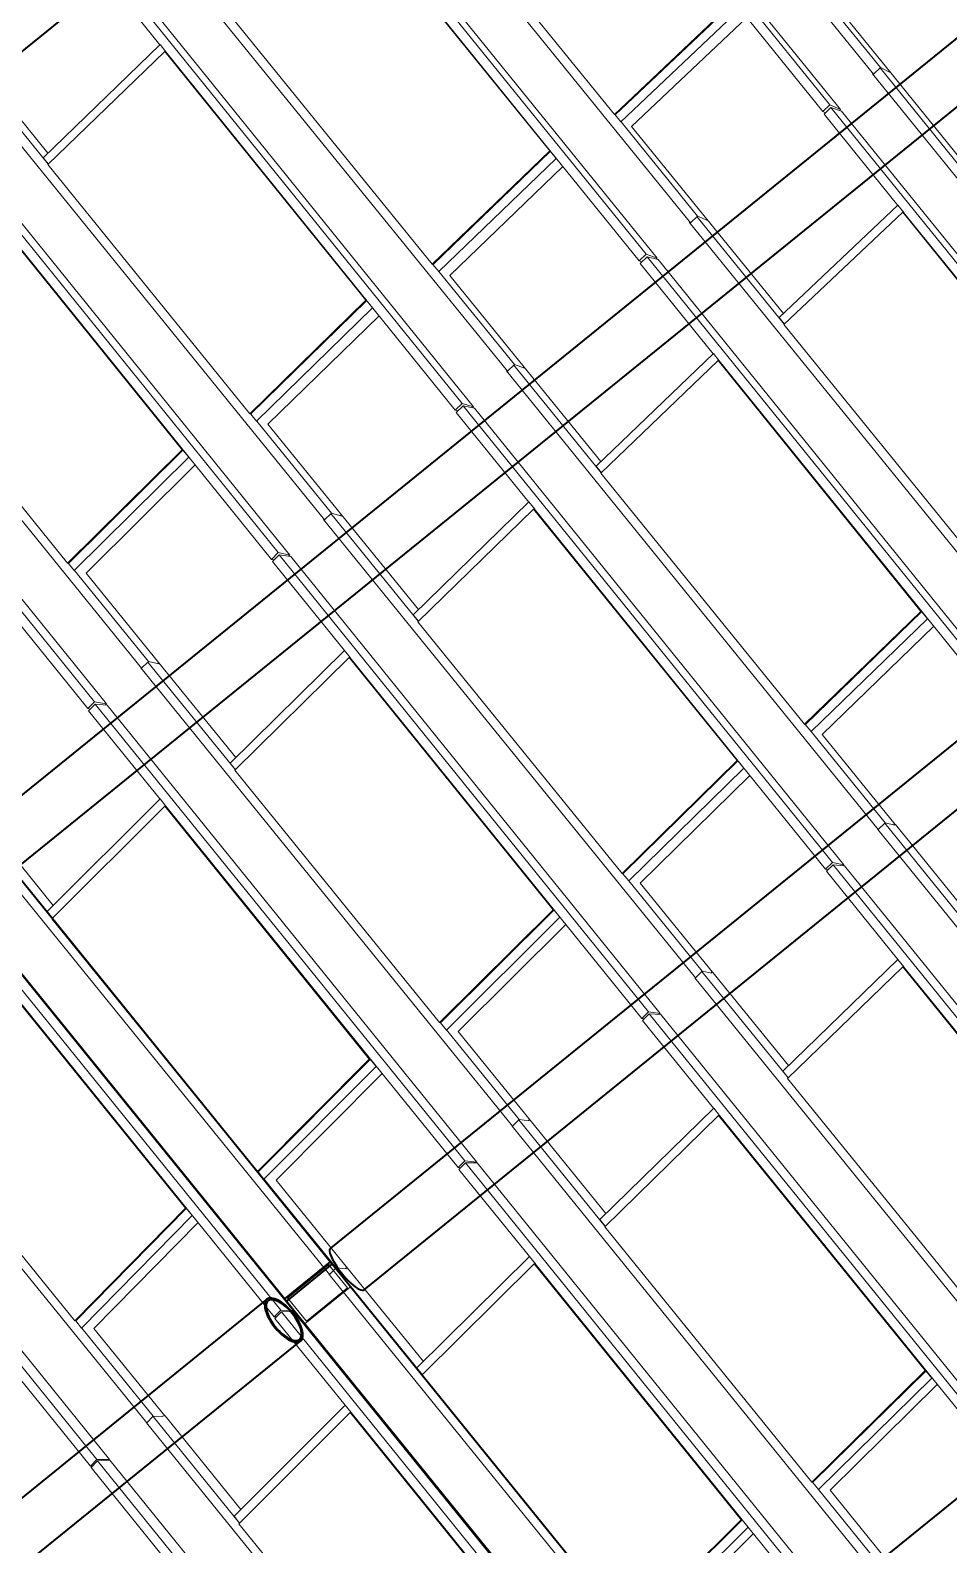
# Model space of a CAD drawing. Header units: millimetres. Extents: x 834681283 to 835686922, y 817551134 to 819407044.
# Drawn here: x 835551053 to 835555732, y 818160300 to 818168017 of the extents above; entities that cross this region are included whole.
import ezdxf

# ---------------------------------------------------------------- set-up
doc = ezdxf.new("R2010")
doc.units = ezdxf.units.MM
doc.header["$LTSCALE"] = 1200
doc.header["$MEASUREMENT"] = 0
doc.linetypes.add('P01-MAGP-P-RF$0$P01_MS_01_N1-FloorPlan-PART2OFUPPERROOFSETTINGOUT$0$BH DASHED2', pattern=[3, 2, -1])
doc.linetypes.add('P01-MAGP-P-RF$0$PHANTOM', pattern=[2.5, 1.25, -0.25, 0.25, -0.25, 0.25, -0.25])
doc.layers.add('P01-MAAN-P-EVA$0$HATCH', color=9, linetype='Continuous')
for name, color, linetype, lineweight in [('P01-MAGP-P-RF$0$MMH053__', 253, 'P01-MAGP-P-RF$0$PHANTOM', 40), ('P01-MAGP-P-RF$0$P01_MS_01_N1-FloorPlan-PART2OFUPPERROOFSETTINGOUT$0$S-BEAM', 253, 'Continuous', 35), ('P01-MAGP-P-RF$0$P01_MS_01_N1-FloorPlan-PART2OFUPPERROOFSETTINGOUT$0$S-BEAM-HIDN', 253, 'P01-MAGP-P-RF$0$P01_MS_01_N1-FloorPlan-PART2OFUPPERROOFSETTINGOUT$0$BH DASHED2', 18), ('P01-MAGP-P-RF$0$ROOF MESH HALF TONE$0$A-GLAZ', 253, 'Continuous', 9), ('P01-MAGP-P-RF$0$ROOF MESH HALF TONE$0$A-MASS', 253, 'Continuous', 9)]:
    doc.layers.add(name, color=color, linetype=linetype, lineweight=lineweight)

# ---------------------------------------------------------------- blocks, each defined once
blk = doc.blocks.new('P01-MAAN-P-EVA')
at = {"layer": 'P01-MAAN-P-EVA$0$HATCH', "ltscale": 0.1}
h = blk.add_hatch(dxfattribs=at)
h.set_pattern_fill('_USER', color=240, scale=1000, angle=45, pattern_type=0)
h.set_pattern_definition([(45, (305980.4, 20741.3), (-707.1067812, 707.1067812), [])])
edge = h.paths.add_edge_path()
edge.add_arc((835502969.3, 818186018.3), 4500, 18.1416, 95.30201, ccw=False)
edge.add_line((835507245.6, 818187419.4), (835513826.1, 818167335.8))
edge.add_line((835513826.1, 818167335.8), (835519853.5, 818081117.4))
edge.add_line((835519853.5, 818081117.4), (835555459.1, 818083606.6))
edge.add_line((835555459.1, 818083606.6), (835554354.4, 818076435.4))
edge.add_line((835554354.4, 818076435.4), (835558875.4, 818029487.4))
edge.add_line((835558875.4, 818029487.4), (835556388.4, 818026956.4))
edge.add_line((835556388.4, 818026956.4), (835549241.4, 818025790.4))
edge.add_line((835549241.4, 818025790.4), (835542188.5, 818025211.5))
edge.add_line((835542188.5, 818025211.5), (835547193.3, 818041026.5))
edge.add_line((835547193.3, 818041026.5), (835547200.6, 818060157.3))
edge.add_line((835547200.6, 818060157.3), (835535036.1, 818059317.4))
edge.add_line((835535036.1, 818059317.4), (835534275.3, 818070335.1))
edge.add_line((835534275.3, 818070335.1), (835535439, 818078697.5))
edge.add_line((835535439, 818078697.5), (835516606.1, 818077380.9))
edge.add_line((835516606.1, 818077380.9), (835515458.7, 818093794.4))
edge.add_line((835515458.7, 818093794.4), (835500714.4, 818090319.3))
edge.add_line((835500714.4, 818090319.3), (835485194.4, 818159526.3))
edge.add_line((835485194.4, 818159526.3), (835497824.4, 818169113.3))
edge.add_line((835497824.4, 818169113.3), (835508718.9, 818171681.2))
edge.add_line((835508718.9, 818171681.2), (835502553.5, 818190499))
blk = doc.blocks.new('P01-MAGP-P-RF$0$P01_MS_01_N1-FloorPlan-PART2OFUPPERROOFSETTINGOUT$0$Circular Hollow Sections - CHS273x10_PSB97-8445106-PART 2 OF  UPPER ROOF SETTING OUT')
at = {"layer": 'P01-MAGP-P-RF$0$P01_MS_01_N1-FloorPlan-PART2OFUPPERROOFSETTINGOUT$0$S-BEAM'}
for p, q in [((22650, 48427.1), (15636.7, 43516.3)), ((15793.3, 43292.7), (22806.6, 48203.5))]:
    blk.add_line(p, q, dxfattribs=at)
for centre, major_axis, start_param, end_param in [((22728.3, 48315.3), (-78.3, 111.8), 0, 3.141593), ((22728.3, 48315.3), (-72.6, 103.6), 0, 3.141593), ((22728.3, 48315.3), (-78.3, 111.8), 3.141593, 6.283185), ((22728.3, 48315.3), (-72.6, 103.6), 3.141593, 6.283185), ((15715, 43404.5), (-78.3, 111.8), 0, 3.141593)]:
    blk.add_ellipse(centre, major_axis=major_axis, ratio=0.433545, start_param=start_param, end_param=end_param, dxfattribs=at)
blk = doc.blocks.new('P01-MAGP-P-RF$0$P01_MS_01_N1-FloorPlan-PART2OFUPPERROOFSETTINGOUT$0$Circular Hollow Sections - CHS273x10_PSB97-8447235-PART 2 OF  UPPER ROOF SETTING OUT')
at = {"layer": 'P01-MAGP-P-RF$0$P01_MS_01_N1-FloorPlan-PART2OFUPPERROOFSETTINGOUT$0$S-BEAM'}
for p, q in [((31760.4, 51143.9), (24712.4, 46208.8)), ((24869, 45985.2), (31916.9, 50920.3))]:
    blk.add_line(p, q, dxfattribs=at)
for centre, major_axis, start_param, end_param in [((31838.7, 51032.1), (-78.3, 111.8), 0, 3.141593), ((31838.7, 51032.1), (-72.6, 103.6), 0, 3.141593), ((31838.7, 51032.1), (-78.3, 111.8), 3.141593, 6.283185), ((31838.7, 51032.1), (-72.6, 103.6), 3.141593, 6.283185), ((24790.7, 46097), (-78.3, 111.8), 0, 3.141593)]:
    blk.add_ellipse(centre, major_axis=major_axis, ratio=0.273097, start_param=start_param, end_param=end_param, dxfattribs=at)
blk = doc.blocks.new('P01-MAGP-P-RF$0$ROOF MESH HALF TONE')
at = {"layer": 'P01-MAGP-P-RF$0$ROOF MESH HALF TONE$0$A-GLAZ', "lineweight": 5}
for p, q in [((24438.9, 56905.6), (26167.4, 54440.3)), ((24222.8, 56748.6), (25935.4, 54298.8)), ((25987.7, 54271), (24275.1, 56720.8)), ((23455.7, 56214.8), (25184.6, 53749.6)), ((24560.6, 56179.7), (25897.3, 54267.7)), ((23235.3, 56055.8), (24947.8, 53605.6)), ((25002.2, 53581.3), (23289.7, 56031.5)), ((24836.7, 54327.2), (23906.1, 55654)), ((22473, 55524), (24202, 53059.2)), ((23565, 55494.4), (24494.7, 54164.2)), ((23569.6, 55492.3), (24910.2, 53574.3)), ((22247.6, 55362.9), (23960.3, 52912.1)), ((24016.7, 52891.3), (22304, 55342.1)), ((22210.4, 55331.5), (22552, 54842.7)), ((23857.4, 53630.9), (22922.7, 54963.3)), ((25846.8, 54983.5), (26206, 54471.3)), ((25896.7, 54952.6), (26250, 54448.7)), ((21490.7, 54833.3), (23219.5, 52369.2)), ((21533, 54857.5), (21941.7, 54274.8)), ((21583.8, 54844.7), (21943.8, 54331.5)), ((21918.3, 54310), (22552.8, 54843.3)), ((21939.5, 54273), (22573.9, 54806.2)), ((22579.5, 54805.1), (22552.8, 54843.3)), ((22578.7, 54804.5), (22573.9, 54806.2)), ((22573.9, 54806.2), (23507.6, 53470.2)), ((22576.5, 54802.6), (22579.5, 54805.1)), ((22578.7, 54804.5), (23923.1, 52880.7)), ((25481.9, 54857.8), (24836.7, 54327.2)), ((24841.1, 54324.9), (25486.4, 54855.4)), ((24866.8, 54286.3), (25512.1, 54816.9)), ((25544, 54773), (24919.6, 54259.5)), ((21259.7, 54670.1), (22972.9, 52218.6)), ((23031.2, 52201.1), (21318.1, 54652.6)), ((26164.7, 54444.2), (26162.2, 54442.2)), ((26162.2, 54442.2), (27888.8, 51979.3)), ((26167.4, 54440.3), (26206, 54471.3)), ((26203.3, 54469.1), (26608.2, 53891.5)), ((26206, 54471.3), (26255.6, 54440.8)), ((26250.3, 54448.5), (26247.4, 54450)), ((26250.3, 54448.5), (26604.8, 53942.9)), ((21918.3, 54310), (21942.5, 54275.5)), ((22878.1, 52935.1), (21939.5, 54273)), ((24841.1, 54324.9), (24836.7, 54327.2)), ((24840.3, 54324.2), (24841.1, 54324.8)), ((24840.3, 54324.2), (24866.8, 54286.3)), ((24867.7, 54287), (25222.7, 53780.8)), ((24919.7, 54259.5), (25268.8, 53761.8)), ((25897.3, 54267.7), (25935.4, 54298.8)), ((25910.4, 54260.7), (25897.3, 54267.7)), ((25939.8, 54285), (25902.1, 54253.8)), ((25902.1, 54253.8), (26244.9, 53763.6)), ((25935.4, 54298.8), (25987.7, 54271)), ((25992.6, 54263.1), (25939.8, 54285)), ((25939.8, 54285), (27654.3, 51832.9)), ((25987.7, 54271), (25982.9, 54267.1)), ((27707, 51811), (25992.6, 54263.1)), ((20508.7, 54142.9), (22237.1, 51679.5)), ((21583.1, 54117.7), (22520.5, 52776.2)), ((21588.4, 54115.8), (22936.2, 52187.1)), ((24494.7, 54164.2), (23857.4, 53630.9)), ((23862, 53628.8), (24499.3, 54162.1)), ((23887.8, 53590.1), (24525.2, 54123.4)), ((24499.3, 54162.1), (24494.7, 54164.2)), ((24525.2, 54123.4), (24498.6, 54161.5)), ((24556.5, 54080.4), (23942.8, 53566.9)), ((20271.8, 53977.3), (21985.4, 51525)), ((22045.6, 51510.7), (20331.9, 53963)), ((25181.6, 53753.9), (25179.1, 53751.8)), ((25179.1, 53751.8), (26906.1, 51288.9)), ((25184.6, 53749.6), (25222.7, 53780.8)), ((25220, 53778.5), (25625.3, 53200.4)), ((25222.7, 53780.8), (25271.8, 53755.1)), ((25269.2, 53761.7), (25265.6, 53763.1)), ((25269.2, 53761.7), (25624.6, 53254.7)), ((25601.6, 53235.8), (26245.5, 53764.1)), ((25623.3, 53198.8), (26267.2, 53727)), ((26272.4, 53725.7), (26245.5, 53764.1)), ((26271.7, 53725.2), (26267.2, 53727)), ((26267.2, 53727), (27205.5, 52385)), ((26269.7, 53723.5), (26272.4, 53725.7)), ((26271.7, 53725.2), (27616.5, 51801.8)), ((21898.6, 52240.1), (20956.5, 53583)), ((23862, 53628.8), (23857.4, 53630.9)), ((23861.2, 53628.2), (23862, 53628.8)), ((23861.2, 53628.2), (23887.8, 53590.1)), ((23888.7, 53590.8), (24239.6, 53090.5)), ((23942.8, 53566.8), (24287.9, 53074.9)), ((24910.2, 53574.3), (24947.8, 53605.6)), ((24923.6, 53568.3), (24910.2, 53574.3)), ((24952, 53592.1), (24914.7, 53560.8)), ((24914.7, 53560.8), (25254.1, 53075.3)), ((24947.8, 53605.6), (25002.2, 53581.3)), ((25007, 53573.5), (24952, 53592.1)), ((24952, 53592.1), (26666.4, 51139.7)), ((25002.2, 53581.3), (24996.9, 53576.9)), ((26721.3, 51121.1), (25007, 53573.5)), ((20597.7, 53427.5), (21949.1, 51493.5)), ((23507.6, 53470.2), (22878.1, 52935.1)), ((22882.9, 52933.4), (23512.4, 53468.5)), ((22908.8, 52894.5), (23538.4, 53429.6)), ((23512.4, 53468.5), (23507.6, 53470.2)), ((23538.4, 53429.6), (23511.7, 53467.8)), ((23569, 53387.4), (22965.8, 52874.7)), ((25601.6, 53235.8), (25626, 53200.9)), ((26565.5, 51855.2), (25623.3, 53198.8)), ((24198.9, 53063.5), (24196.5, 53061.5)), ((24196.5, 53061.5), (25923.6, 50598.9)), ((24202, 53059.2), (24239.6, 53090.5)), ((24236.9, 53088.3), (24642.6, 52509.9)), ((24239.6, 53090.5), (24289.9, 53068.5)), ((24288.4, 53074.8), (24284.1, 53076.2)), ((24288.4, 53074.8), (24644.5, 52567)), ((24618.7, 52545.4), (25254.7, 53075.8)), ((24640.3, 52508), (25276.3, 53038.4)), ((25281.7, 53037.3), (25254.7, 53075.8)), ((25281, 53036.8), (25276.3, 53038.4)), ((25276.3, 53038.4), (26217.6, 51691.9)), ((25278.8, 53034.9), (25281.7, 53037.3)), ((25281, 53036.8), (26629.1, 51108.5)), ((22882.9, 52933.4), (22878.1, 52935.1)), ((22882.1, 52932.7), (22882.8, 52933.4)), ((22882.1, 52932.7), (22908.8, 52894.5)), ((22909.7, 52895.2), (23256.6, 52400.6)), ((22965.9, 52874.7), (23307.3, 52388)), ((23923.1, 52880.7), (23960.3, 52912.1)), ((23936.4, 52875.8), (23923.1, 52880.7)), ((23964.1, 52899.3), (23927.3, 52868)), ((23927.3, 52868), (24263.7, 52386.7)), ((23960.3, 52912.1), (24016.7, 52891.3)), ((24021.1, 52883.9), (23964.1, 52899.3)), ((23964.1, 52899.3), (25678.7, 50446.5)), ((24016.7, 52891.3), (24011.2, 52886.6)), ((25735.7, 50431.1), (24021.1, 52883.9)), ((22520.5, 52776.2), (21898.6, 52240.1)), ((21903.6, 52238.6), (22525.5, 52774.7)), ((21929.8, 52199.7), (22551.7, 52735.8)), ((22525.5, 52774.7), (22520.5, 52776.2)), ((22551.7, 52735.8), (22524.8, 52774.1)), ((22581.6, 52694.4), (21988.6, 52183.1)), ((24618.7, 52545.4), (24643.2, 52510.4)), ((25585.6, 51160.2), (24640.3, 52508)), ((23219.5, 52369.2), (23256.6, 52400.6)), ((23256.6, 52400.6), (23308.5, 52382)), ((23214.3, 52371.4), (24941.3, 49909.3)), ((23254.1, 52398.5), (23660, 51819.8)), ((23307.8, 52387.9), (23302.7, 52389.2)), ((23307.8, 52387.9), (23664.3, 51879.5)), ((23635.9, 51855.5), (24264.3, 52387.2)), ((23657.5, 51817.7), (24285.9, 52349.4)), ((24291.3, 52348.6), (24264.3, 52387.2)), ((24290.7, 52348.1), (24285.9, 52349.4)), ((24285.9, 52349.4), (25230.1, 50998.6)), ((24290.7, 52348.1), (25641.8, 50415.2)), ((21903.6, 52238.6), (21898.6, 52240.1)), ((21902.9, 52238), (21903.6, 52238.6)), ((21902.9, 52238), (21929.8, 52199.7)), ((21930.5, 52200.3), (22273.8, 51711)), ((21988.6, 52183.1), (22326.9, 51701)), ((22936.2, 52187.1), (22972.9, 52218.6)), ((22949.1, 52183.2), (22936.2, 52187.1)), ((22976.3, 52206.7), (22939.9, 52175.3)), ((22939.9, 52175.3), (23273.7, 51697.8)), ((22972.9, 52218.6), (23031.2, 52201.1)), ((23035.2, 52194.2), (22976.3, 52206.7)), ((22976.3, 52206.7), (24691.2, 49753.3)), ((23031.2, 52201.1), (23025.6, 52196.3)), ((24750.1, 49740.9), (23035.2, 52194.2)), ((23635.9, 51855.5), (23660.6, 51820.3)), ((24605.7, 50465.9), (23657.5, 51817.7)), ((22237.1, 51679.5), (22271.5, 51709)), ((22271.5, 51709), (22677.5, 51130.2)), ((22273.8, 51711), (22326.8, 51695.6)), ((22232.4, 51681.5), (23959, 49219.9)), ((22327.3, 51700.9), (22321.4, 51702.2)), ((22327.3, 51700.9), (22684.1, 51192.4)), ((22653.3, 51166), (23274.2, 51698.3)), ((22674.9, 51127.9), (23295.8, 51660.1)), ((23301.3, 51659.6), (23274.2, 51698.3)), ((23300.8, 51659.1), (23295.8, 51660.1)), ((23295.8, 51660.1), (24242.8, 50305.3)), ((23301.1, 51658.7), (23300.8, 51659.1)), ((23301.1, 51658.6), (24654.8, 49722)), ((26217.6, 51691.9), (25585.6, 51160.2)), ((25590.3, 51158.6), (26222.3, 51690.3)), ((25616.6, 51119.6), (26248.6, 51651.3)), ((26222.3, 51690.3), (26217.6, 51691.9)), ((26248.6, 51651.3), (26221.7, 51689.8)), ((26277.6, 51611.3), (25672, 51101.8)), ((21949.1, 51493.5), (21985.4, 51525)), ((21961.5, 51490.5), (21949.1, 51493.5)), ((21988.5, 51514.1), (21952.5, 51482.7)), ((21952.5, 51482.7), (22283.9, 51008.6)), ((21985.4, 51525), (22045.6, 51510.7)), ((22049.1, 51504.5), (21988.5, 51514.1)), ((21988.5, 51514.1), (23703.8, 49060.2)), ((22045.6, 51510.7), (22040, 51505.9)), ((23764.4, 49050.6), (22049.1, 51504.5)), ((22653.3, 51166), (22678.1, 51130.6)), ((23625.7, 49772.3), (22674.9, 51127.9)), ((25590.3, 51158.6), (25585.6, 51160.2)), ((25589.7, 51158.1), (25590.3, 51158.6)), ((25589.7, 51158.1), (25616.6, 51119.6)), ((25617.3, 51120.1), (25960.9, 50630.1)), ((25672.1, 51101.8), (26011.6, 50617.8)), ((21289.1, 51019.8), (21695.2, 50440.8)), ((21347, 51014.1), (21703.9, 50505.3)), ((21250.8, 50991.9), (22976.9, 48530.8)), ((21670.9, 50476.7), (22284.4, 51009.1)), ((21692.4, 50438.3), (22305.9, 50970.6)), ((22311.6, 50970.2), (22284.4, 51009.1)), ((22311.1, 50969.8), (22305.9, 50970.6)), ((22305.9, 50970.6), (23255.5, 49612.1)), ((22311.3, 50969.4), (22311.1, 50969.8)), ((22311.3, 50969.4), (23667.8, 49028.9)), ((25230.1, 50998.6), (24605.7, 50465.9)), ((24610.6, 50464.6), (25234.9, 50997.3)), ((24637, 50425.5), (25261.4, 50958.2)), ((25234.9, 50997.3), (25230.1, 50998.6)), ((25261.4, 50958.2), (25234.4, 50996.8)), ((25289.8, 50918.8), (24694.4, 50410.8)), ((21000.5, 50821.4), (22716.3, 48367)), ((22778.7, 48360.2), (21062.8, 50814.6)), ((25923.6, 50598.9), (25958.9, 50628.5)), ((25958.9, 50628.5), (26359.2, 50057.5)), ((25960.9, 50630.1), (26009.3, 50614.2)), ((25921, 50598.6), (27646.1, 48138)), ((26012.1, 50617.7), (26004.9, 50619.2)), ((26012.1, 50617.7), (26362.8, 50117.4)), ((21670.9, 50476.7), (21695.7, 50441.2)), ((22645.6, 49079.2), (21692.4, 50438.3)), ((24610.6, 50464.6), (24605.7, 50465.9)), ((24610, 50464.1), (24610.5, 50464.6)), ((24610, 50464.1), (24637, 50425.5)), ((24637.7, 50426), (24978.1, 49940.6)), ((24694.5, 50410.8), (25031, 49931)), ((25641.8, 50415.2), (25678.7, 50446.5)), ((25654.7, 50411.7), (25641.8, 50415.2)), ((25682.3, 50435.1), (25645.6, 50404.1)), ((25645.6, 50404.1), (25977.2, 49930)), ((25678.7, 50446.5), (25735.7, 50431.1)), ((25738.7, 50425.6), (25682.3, 50435.1)), ((25682.3, 50435.1), (27398.9, 47980.4)), ((25735.7, 50431.1), (25730.8, 50426.9)), ((27455.2, 47970.9), (25738.7, 50425.6)), ((20269.3, 50302.4), (21994.9, 47841.9)), ((21316, 50280.8), (22268.1, 48918.9)), ((21320, 50282.2), (22680.7, 48335.7)), ((24242.8, 50305.3), (23625.7, 49772.3)), ((23630.7, 49771.2), (24247.8, 50304.3)), ((23657.3, 49732), (24274.4, 50265.1)), ((24247.8, 50304.3), (24242.8, 50305.3)), ((24274.4, 50265.1), (24247.3, 50303.8)), ((24302.3, 50226.3), (23716.5, 49720.3)), ((20012, 50128.7), (21728.5, 47673.7)), ((21792.7, 47669.6), (20076.3, 50124.6)), ((24941.3, 49909.3), (24976.3, 49939)), ((24976.3, 49939), (25377, 49367.5)), ((24978.1, 49940.6), (25027.3, 49927.7)), ((25031.6, 49930.9), (25023.1, 49932.3)), ((25031.6, 49930.9), (25382.9, 49429.8)), ((25352.1, 49403.9), (25977.6, 49930.3)), ((26004.9, 49891.2), (25977.6, 49930.3)), ((24938.8, 49909), (26663.8, 47448.7)), ((25374.3, 49365.2), (25999.7, 49891.6)), ((26004.5, 49890.8), (25999.7, 49891.6)), ((25999.7, 49891.6), (26956.6, 48523.2)), ((26005.2, 49889.9), (26004.5, 49890.8)), ((26005.2, 49889.9), (27362.2, 47949.4)), ((21665.5, 48386.6), (20710.1, 49748.8)), ((23630.7, 49771.2), (23625.7, 49772.3)), ((23630.2, 49770.7), (23630.7, 49771.2)), ((23630.2, 49770.7), (23657.3, 49732)), ((23657.9, 49732.5), (23995.4, 49251.2)), ((23716.6, 49720.3), (24050.5, 49244.2)), ((24654.8, 49722), (24691.2, 49753.3)), ((24667.3, 49719.4), (24654.8, 49722)), ((24694.5, 49742.6), (24658.2, 49711.7)), ((24658.2, 49711.7), (24987.8, 49240.4)), ((24691.2, 49753.3), (24750.1, 49740.9)), ((24752.8, 49735.7), (24694.5, 49742.6)), ((24694.5, 49742.6), (26411.3, 47287.7)), ((24750.1, 49740.9), (24745.2, 49736.6)), ((26469.5, 47280.8), (24752.8, 49735.7)), ((20331.5, 49590.3), (21693.4, 47642.5)), ((23255.5, 49612.1), (22645.6, 49079.2)), ((22650.8, 49078.4), (23260.7, 49611.3)), ((22677.5, 49039.1), (23287.4, 49572)), ((23260.7, 49611.3), (23255.5, 49612.1)), ((23287.4, 49572), (23260.2, 49610.8)), ((23314.8, 49533.8), (22738.5, 49030.2)), ((25352.1, 49403.9), (25377.4, 49367.8)), ((26334, 47996.3), (25374.3, 49365.2)), ((23959, 49219.9), (23993.7, 49249.8)), ((23993.7, 49249.8), (24394.8, 48677.8)), ((23995.4, 49251.2), (24045.1, 49241.2)), ((24051.1, 49244.1), (24041.2, 49245.3)), ((24051.1, 49244.1), (24402.9, 48742.4)), ((24369.8, 48714.3), (24988.2, 49240.7)), ((25015.6, 49201.5), (24988.2, 49240.7)), ((23956.9, 49219.6), (25681.6, 46759.7)), ((24391.9, 48675.4), (25010.2, 49201.8)), ((25015.2, 49201.2), (25010.2, 49201.8)), ((25010.2, 49201.8), (25969, 47830.7)), ((25015.4, 49200.9), (25015.2, 49201.2)), ((25015.4, 49200.9), (26375, 47256.7)), ((22650.8, 49078.4), (22645.6, 49079.2)), ((22650.3, 49077.9), (22650.8, 49078.3)), ((22650.3, 49077.9), (22677.5, 49039.1)), ((22678, 49039.6), (23012.9, 48562.1)), ((22738.5, 49030.2), (23070.1, 48557.4)), ((23667.8, 49028.9), (23703.8, 49060.2)), ((23679.8, 49027), (23667.8, 49028.9)), ((23706.8, 49050.3), (23670.9, 49019.3)), ((23670.9, 49019.3), (23998.7, 48550.7)), ((23703.8, 49060.2), (23764.4, 49050.6)), ((23766.8, 49045.9), (23706.8, 49050.3)), ((23706.8, 49050.3), (25423.8, 46595)), ((23764.4, 49050.6), (23759.6, 49046.4)), ((25483.8, 46590.6), (23766.8, 49045.9)), ((22268.1, 48918.9), (21665.5, 48386.6)), ((21670.8, 48386), (22273.4, 48918.3)), ((21697.6, 48346.7), (22300.2, 48879.1)), ((22273.4, 48918.3), (22268.1, 48918.9)), ((22300.2, 48879.1), (22273, 48918)), ((22326.4, 48840.6), (21760.3, 48340.5)), ((24369.8, 48714.3), (24395.2, 48678.1)), ((25353.4, 47304), (24391.9, 48675.4)), ((22976.9, 48530.8), (23011.4, 48560.8)), ((23011.4, 48560.8), (23412.7, 47988.4)), ((23012.9, 48562.1), (23062.6, 48554.6)), ((23070.7, 48557.4), (23059.1, 48558.2)), ((23070.7, 48557.4), (23422.8, 48055.2)), ((23387.7, 48025), (23999, 48551)), ((24026.5, 48511.7), (23999, 48551)), ((22975.1, 48530.5), (24699.5, 46070.8)), ((23409.7, 47985.8), (24021, 48511.8)), ((24026.1, 48511.4), (24021, 48511.8)), ((24021, 48511.8), (24981.5, 47138.3)), ((24026.3, 48511.1), (24026.1, 48511.4)), ((24026.3, 48511.1), (25388, 46564)), ((21670.8, 48386), (21665.5, 48386.6)), ((21670.4, 48385.6), (21670.8, 48386)), ((21670.4, 48385.6), (21697.6, 48346.7)), ((21698.1, 48347.1), (22030.5, 47873.2)), ((21760.4, 48340.5), (22089.8, 47870.7)), ((22680.7, 48335.7), (22716.3, 48367)), ((22692, 48334.5), (22680.7, 48335.7)), ((22719, 48358), (22683.5, 48327.1)), ((22683.5, 48327.1), (23009.7, 47860.8)), ((22716.3, 48367), (22778.7, 48360.2)), ((22780.7, 48356), (22719, 48358)), ((22719, 48358), (24436.4, 45902.3)), ((22778.7, 48360.2), (22774.1, 48356.2)), ((24498.2, 45900.3), (22780.7, 48356)), ((23387.7, 48025), (23413.1, 47988.7)), ((24372.7, 46612.2), (23409.7, 47985.8)), ((21994.9, 47841.9), (22030.5, 47873.2)), ((22029.2, 47872.1), (22430.8, 47299.1)), ((22030.5, 47873.2), (22079.8, 47868.2)), ((22090.4, 47870.7), (22076.7, 47871.1)), ((22090.4, 47870.7), (22442.8, 47368)), ((22405.7, 47335.8), (23010, 47861)), ((23037.5, 47821.7), (23010, 47861)), ((21993.5, 47841.5), (23717.5, 45382.2)), ((22427.6, 47296.4), (23031.9, 47821.6)), ((23037.2, 47821.4), (23031.9, 47821.6)), ((23031.9, 47821.6), (23994, 46446)), ((23037.3, 47821.2), (23037.2, 47821.4)), ((23037.4, 47821.2), (24401, 45871.4)), ((25969, 47830.7), (25353.4, 47304)), ((25358.4, 47303.4), (25974, 47830.2)), ((25385.4, 47263.9), (26001, 47790.7)), ((25974, 47830.2), (25969, 47830.7)), ((26001, 47790.7), (25973.6, 47829.8)), ((26026, 47755.7), (25443.9, 47257.6)), ((21693.4, 47642.5), (21728.5, 47673.7)), ((21703.8, 47641.8), (21693.4, 47642.5)), ((21730.9, 47665.7), (21695.9, 47634.9)), ((21695.9, 47634.9), (22020.6, 47170.7)), ((21728.5, 47673.7), (21792.7, 47669.6)), ((21794.4, 47666), (21730.9, 47665.7)), ((21730.9, 47665.7), (23449, 45209.6)), ((21792.7, 47669.6), (21788.6, 47665.9)), ((23512.4, 45209.9), (21794.4, 47666)), ((22405.7, 47335.8), (22431.1, 47299.4)), ((23392, 45920.7), (22427.6, 47296.4)), ((25358.4, 47303.4), (25353.4, 47304)), ((25358, 47303.1), (25358.3, 47303.4)), ((25358, 47303.1), (25385.4, 47263.9)), ((25385.8, 47264.3), (25717.9, 46790.7)), ((25443.9, 47257.6), (25773.7, 46787.2)), ((24981.5, 47138.3), (24372.7, 46612.2)), ((24377.8, 46611.8), (24986.6, 47137.9)), ((24405, 46572.2), (25013.7, 47098.4)), ((24986.6, 47137.9), (24981.5, 47138.3)), ((25013.7, 47098.4), (24986.3, 47137.6)), ((25038.5, 47063.8), (24465.2, 46568.3))]:
    blk.add_line(p, q, dxfattribs=at)
at = {"layer": 'P01-MAGP-P-RF$0$ROOF MESH HALF TONE$0$A-MASS', "lineweight": 5}
for points, knots in [([(26562.4, 74606.9), (26761.6, 74322.5), (27146.8, 73772.4), (27692.3, 72993.3), (28212.8, 72249.9), (28631.9, 71651.3), (28962.1, 71179.8), (29208.1, 70828.5), (29453.3, 70478.3), (29657.8, 70186.2), (29821.5, 69952.4), (29985.3, 69718.5), (30190.2, 69425.9), (30436.3, 69074.4), (30682.7, 68722.5), (30929.4, 68370.1), (31135.3, 68076.1), (31300.2, 67840.6), (31423.9, 67663.9), (31547.8, 67487), (31671.8, 67310), (31795.8, 67132.8), (31961.4, 66896.4), (32251.5, 66482.1), (32583.9, 66007.3), (32917.4, 65531), (33168.1, 65173), (33419.4, 64814.1), (33671.2, 64454.5), (33923.7, 64093.9), (34261.1, 63612), (34684.6, 63007.2), (35195.7, 62277.2), (35709.9, 61542.9), (36227.4, 60803.8), (36922.1, 59811.8), (37624.1, 58809.1), (38334.4, 57794.7), (39050.5, 56772), (39956.9, 55477.6), (40879.8, 54159.6), (41628.8, 53089.9), (42196.1, 52279.7), (42769, 51461.4), (43346.6, 50636.6), (43927.9, 49806.4), (44511.9, 48972.4), (45097.7, 48135.7), (45684.5, 47297.8), (46271.1, 46459.9), (46856.8, 45623.5), (47441.5, 44788.5), (48219.3, 43677.6), (49188.3, 42293.7), (50151.9, 40917.6), (50919, 39822), (51683.6, 38730.1), (52634.7, 37371.8), (53768.6, 35752.4), (54707.5, 34411.5), (55455.1, 33343.8), (56014, 32545.6), (56571.2, 31749.9), (57126.6, 30956.6), (57680.4, 30165.8), (58140.4, 29508.9), (58507.6, 28984.5), (58736.7, 28657.3), (58919.8, 28395.8), (59057, 28199.8), (59194.1, 28004), (59331.1, 27808.3), (59468, 27612.8), (59650.5, 27352.3), (59878.2, 27027), (60151.1, 26637.3), (60514.4, 26118.4), (60967.6, 25471.3), (61509.7, 24697), (62050.3, 23925), (62589.3, 23155.2), (63126.7, 22387.7), (63662.6, 21622.4), (64196.9, 20859.3), (64729.7, 20098.3), (65261.1, 19339.5), (65702.6, 18708.9), (66055.1, 18205.5), (66319.1, 17828.4), (66582.8, 17451.9), (66846.1, 17075.9), (67109.2, 16700.1), (67459.9, 16199.2), (67898.8, 15572.4), (68427.7, 14817.1), (68960.2, 14056.5), (69498, 13288.5), (70223.9, 12251.9), (71151.7, 10926.9), (71923.6, 9824.4), (72319, 9259.7)], [0, 0, 0, 0, 0.011905, 0.02381, 0.035714, 0.047619, 0.053571, 0.059524, 0.065476, 0.071429, 0.074405, 0.077381, 0.083333, 0.089286, 0.095238, 0.10119, 0.107143, 0.110119, 0.113095, 0.116071, 0.119048, 0.122024, 0.125, 0.130952, 0.142857, 0.14881, 0.154762, 0.160714, 0.166667, 0.172619, 0.178571, 0.190476, 0.202381, 0.214286, 0.22619, 0.238095, 0.261905, 0.27381, 0.285714, 0.309524, 0.333333, 0.345238, 0.357143, 0.369048, 0.380952, 0.392857, 0.404762, 0.416667, 0.428571, 0.440476, 0.452381, 0.464286, 0.47619, 0.5, 0.52381, 0.535714, 0.547619, 0.571429, 0.595238, 0.619048, 0.630952, 0.642857, 0.654762, 0.666667, 0.678571, 0.690476, 0.696429, 0.702381, 0.705357, 0.708333, 0.71131, 0.714286, 0.717262, 0.720238, 0.72619, 0.732143, 0.738095, 0.75, 0.761905, 0.77381, 0.785714, 0.797619, 0.809524, 0.821429, 0.833333, 0.845238, 0.857143, 0.863095, 0.869048, 0.875, 0.880952, 0.886905, 0.892857, 0.904762, 0.916667, 0.928571, 0.940476, 0.952381, 0.97619, 1, 1, 1, 1]), ([(72319, 9259.7), (72269.6, 9330.3), (72171, 9471), (71975.1, 9750.9), (71635.1, 10236.5), (71157.2, 10918.9), (70595, 11721.9), (70042.4, 12511), (69498, 13288.5), (68960.2, 14056.5), (68427.7, 14817.1), (67898.8, 15572.4), (67459.9, 16199.2), (67109.2, 16700.1), (66846.1, 17075.9), (66582.8, 17451.9), (66319.1, 17828.4), (66055.1, 18205.5), (65790.7, 18583), (65526, 18961.1), (65172.5, 19465.9), (64818.3, 19971.8), (64463.3, 20478.8), (64196.7, 20859.5), (63929.7, 21240.8), (63662.4, 21622.7), (63394.6, 22005.1), (63171.2, 22324.2), (62992.2, 22579.7), (62857.9, 22771.5), (62723.5, 22963.5), (62589, 23155.6), (62454.4, 23347.8), (62274.8, 23604.3), (61960.2, 24053.6), (61329.5, 24954.3), (60424.6, 26246.7), (59332.2, 27806.7), (58416.4, 29114.7), (57772.4, 30034.5), (57403.5, 30561.2), (57126.4, 30957), (56848.9, 31353.3), (56571, 31750.2), (56292.6, 32147.8), (55920.9, 32678.7), (55268.8, 33609.9), (54332.9, 34946.6), (53391, 36291.7), (52633.8, 37373.1), (52064.1, 38186.7), (51492.5, 39003), (50919, 39822), (50343.7, 40643.7), (49766.5, 41468), (49187.5, 42294.9), (48606.9, 43124), (48024.9, 43955.3), (47441.5, 44788.5), (46856.8, 45623.5), (46271.1, 46459.9), (45684.5, 47297.8), (45097.7, 48135.7), (44511.9, 48972.4), (43927.9, 49806.4), (43346.6, 50636.6), (42769, 51461.4), (42196.1, 52279.7), (41628.8, 53089.9), (41067, 53892.1), (40510.6, 54686.8), (39959.4, 55474), (39231, 56514.3), (38332.3, 57797.8), (37448, 59060.7), (36748.4, 60059.8), (36227.4, 60803.8), (35709.9, 61542.9), (35002.9, 62552.6), (34291.9, 63568), (33576.3, 64590), (33042.4, 65352.5), (32511, 66111.5), (31981.8, 66867.2), (31454.6, 67620.1), (31016.8, 68245.4), (30667.3, 68744.5), (30405.5, 69118.4), (30144.1, 69491.8), (29882.9, 69864.7), (29665.5, 70175.2), (29491.7, 70423.5), (29361.4, 70609.6), (29231, 70795.8), (29057, 71044.3), (28838.6, 71356.2), (28574.2, 71733.8), (28217, 72243.9), (27759.1, 72897.9), (27182.4, 73721.5), (26774, 74304.7), (26562.4, 74606.9)], [0, 0, 0, 0, 0.002976, 0.005952, 0.011905, 0.02381, 0.035714, 0.047619, 0.059524, 0.071429, 0.083333, 0.095238, 0.107143, 0.113095, 0.119048, 0.125, 0.130952, 0.136905, 0.142857, 0.14881, 0.154762, 0.166667, 0.172619, 0.178571, 0.184524, 0.190476, 0.196429, 0.202381, 0.205357, 0.208333, 0.21131, 0.214286, 0.217262, 0.220238, 0.22619, 0.238095, 0.261905, 0.285714, 0.309524, 0.321429, 0.327381, 0.333333, 0.339286, 0.345238, 0.35119, 0.357143, 0.369048, 0.392857, 0.416667, 0.428571, 0.440476, 0.452381, 0.464286, 0.47619, 0.488095, 0.5, 0.511905, 0.52381, 0.535714, 0.547619, 0.559524, 0.571429, 0.583333, 0.595238, 0.607143, 0.619048, 0.630952, 0.642857, 0.654762, 0.666667, 0.678571, 0.690476, 0.702381, 0.72619, 0.75, 0.761905, 0.77381, 0.785714, 0.797619, 0.822917, 0.835565, 0.848214, 0.860863, 0.873512, 0.886161, 0.89881, 0.905134, 0.911458, 0.917783, 0.924107, 0.930432, 0.933594, 0.936756, 0.939918, 0.94308, 0.949405, 0.955729, 0.962054, 0.974702, 0.987351, 1, 1, 1, 1])]:
    blk.add_open_spline(points, degree=3, knots=knots, dxfattribs=at)
blk = doc.blocks.new('P01-MAGP-P-RF')
at = {"layer": 'P01-MAGP-P-RF$0$P01_MS_01_N1-FloorPlan-PART2OFUPPERROOFSETTINGOUT$0$S-BEAM'}
for p, q in [((835242992.6, 818145517.3), (835249669.6, 818150924.1)), ((835251541.1, 818148652.1), (835244847, 818143231.5)), ((835245018.8, 818143019.4), (835251712.9, 818148439.9)), ((835253290.5, 818146486.9), (835246601.1, 818141070.2)), ((835246772.9, 818140858), (835253462.3, 818146274.8)), ((835246600.9, 818140999.9), (835242825.5, 818145662.4)), ((835246367.8, 818140811.2), (835242592.3, 818145473.6)), ((835246600.9, 818140999.9), (835246367.8, 818140811.2)), ((835246377.9, 818140798.6), (835246611.1, 818140987.4)), ((835246383.5, 818140817.2), (835246591.8, 818140985.8)), ((835246591.8, 818140985.8), (835246598.6, 818140977.3)), ((835246611.1, 818140987.4), (835246600.9, 818140999.9)), ((835250386.6, 818136324.8), (835246611.1, 818140987.4)), ((835246377.9, 818140798.6), (835246367.8, 818140811.2)), ((835250153.5, 818136136), (835246377.9, 818140798.6)), ((835246390.3, 818140808.7), (835246383.5, 818140817.2))]:
    blk.add_line(p, q, dxfattribs=at)
blk.add_ellipse((835246687, 818140964.1), major_axis=(-85.9, 106.1), ratio=0.261166, start_param=0, end_param=3.141593, dxfattribs=at)
at = {"layer": 'P01-MAGP-P-RF$0$P01_MS_01_N1-FloorPlan-PART2OFUPPERROOFSETTINGOUT$0$S-BEAM-HIDN'}
for p, q in [((835246598.6, 818140977.3), (835246688, 818140866.9)), ((835246470.6, 818140684.2), (835246703.7, 818140872.9)), ((835246688, 818140866.9), (835246479.7, 818140698.3)), ((835246479.7, 818140698.3), (835246390.4, 818140808.7))]:
    blk.add_line(p, q, dxfattribs=at)
at = {"layer": 'P01-MAGP-P-RF$0$MMH053__', "rotation": 3.998948738169357}
blk.add_blockref('P01-MAGP-P-RF$0$ROOF MESH HALF TONE', (835227060.7, 818090920.1), dxfattribs=at)
at = {"layer": 'P01-MAGP-P-RF$0$P01_MS_01_N1-FloorPlan-PART2OFUPPERROOFSETTINGOUT$0$S-BEAM', "rotation": 3.998948738169357}
for name in ['P01-MAGP-P-RF$0$P01_MS_01_N1-FloorPlan-PART2OFUPPERROOFSETTINGOUT$0$Circular Hollow Sections - CHS273x10_PSB97-8447235-PART 2 OF  UPPER ROOF SETTING OUT', 'P01-MAGP-P-RF$0$P01_MS_01_N1-FloorPlan-PART2OFUPPERROOFSETTINGOUT$0$Circular Hollow Sections - CHS273x10_PSB97-8445106-PART 2 OF  UPPER ROOF SETTING OUT']:
    blk.add_blockref(name, (835227060.7, 818090920.1), dxfattribs=at)

msp = doc.modelspace()

# ---------------------------------------------------------------- block references
msp.add_blockref('P01-MAGP-P-RF', (305980.4, 20741.3))

# ---------------------------------------------------------------- next in the draw order: block references
msp.add_blockref('P01-MAAN-P-EVA', (0, 0))

doc.saveas('drawing.dxf')
